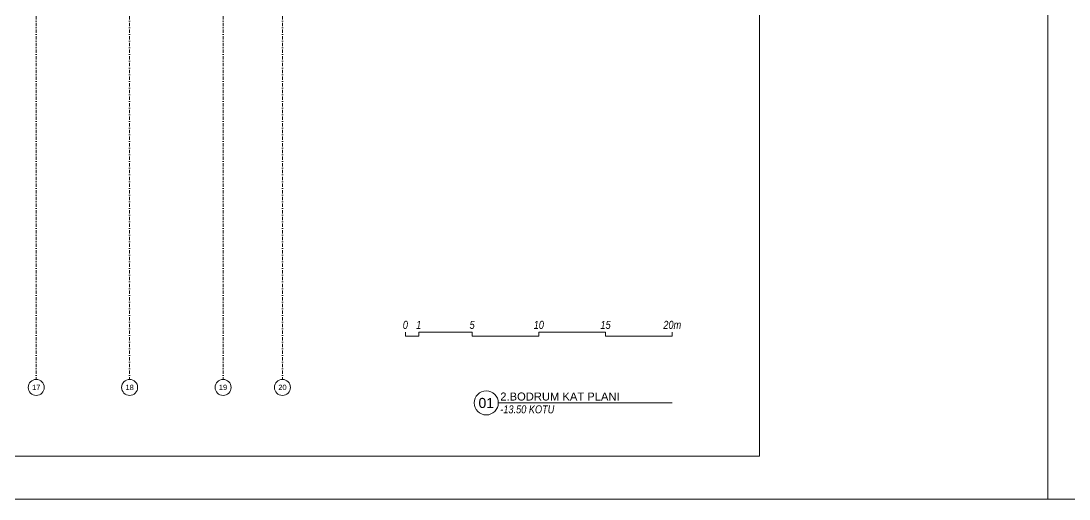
# Model space of a CAD drawing. Header units: metres. Extents: x -13316 to 152404, y -3899 to 30226.
# Drawn here: x 10786 to 18639, y -3899 to -317 of the extents above; entities that cross this region are included whole.
import ezdxf
from ezdxf.enums import TextEntityAlignment as Align

# ---------------------------------------------------------------- set-up
doc = ezdxf.new("R2010")
doc.units = ezdxf.units.M
doc.header["$LTSCALE"] = 100
doc.header["$MEASUREMENT"] = 0
doc.linetypes.add('DASHDOT2', pattern=[0.5, 0.25, -0.125, 0, -0.125])
doc.layers.get('0').update_dxf_attribs({"color": 9, "lineweight": 9})
for name, color, linetype, lineweight in [('03', 18, 'Continuous', 9), ('21', 9, 'Continuous', 9), ('24', 9, 'DASHDOT2', 9), ('40A', 9, 'Continuous', 9)]:
    doc.layers.add(name, color=color, linetype=linetype, lineweight=lineweight)
doc.styles.add('Arial', font='arial.ttf', dxfattribs={"height": 2.5})
doc.styles.add('MuuM_TEXT-ITALIC', font='ARIALNI.TTF')

# ---------------------------------------------------------------- blocks, each defined once
blk = doc.blocks.new('0_aks')
at = {"linetype": 'Continuous'}
blk.add_circle((0, 0), 3, dxfattribs=at)
at = {"style": 'Arial'}
blk.add_attdef('AKS', text='', height=2, dxfattribs=at).set_placement((0, 0), align=Align.MIDDLE_CENTER)
blk = doc.blocks.new('p-akslar_yeni')
at = {"layer": '24'}
for points in [[(16995, -8575), (16995, -11897.2)], [(17695, -8575), (17695, -11897.2)], [(18395, -8575), (18395, -11897.2)], [(18840, -8575), (18840, -11897.2)]]:
    blk.add_lwpolyline(points, dxfattribs=at)
at = {"layer": '21', "xscale": 20, "yscale": 20, "zscale": 20}
for p, values in [((16995, -11957.2), {'AKS': '17'}), ((17695, -11957.2), {'AKS': '18'}), ((18395, -11957.2), {'AKS': '19'}), ((18840, -11957.2), {'AKS': '20'})]:
    blk.add_blockref('0_aks', p, dxfattribs=at).add_auto_attribs(values)
blk = doc.blocks.new('0_drawinglabel')
blk.add_lwpolyline([(3, 0), (46.46, 0)])
blk.add_circle((0, 0), 3)
at = {"style": 'Arial'}
blk.add_attdef('CIZIMADI', text='', height=2, dxfattribs=at).set_placement((3.5, 0), align=Align.BOTTOM_LEFT)
blk.add_attdef('OLCEK', text='', height=2, dxfattribs=at).set_placement((46.46, 0), align=Align.BOTTOM_RIGHT)
blk.add_attdef('CIZIMNO', text='', height=2.5, dxfattribs=at).set_placement((0, 0), align=Align.MIDDLE)
at = {"style": 'MuuM_TEXT-ITALIC'}
blk.add_attdef('DRAWINGNAME', text='', height=2, dxfattribs=at).set_placement((3.5, -0.59), align=Align.TOP_LEFT)
blk.add_attdef('SCALE', text='', height=2, dxfattribs=at).set_placement((46.46, -0.59), align=Align.TOP_RIGHT)
blk = doc.blocks.new('0_graphicscale')
blk.add_lwpolyline([(0, 2.95), (0, 0), (10, 0), (10, 2.95), (50, 2.95), (50, 0), (100, 0), (100, 2.95), (150, 2.95), (150, 0), (200, 0), (200, 2.95)])
at = {"style": 'MuuM_TEXT-ITALIC'}
for s, p in [('0', (0, 8.49)), ('1', (10, 8.49)), ('5', (50, 8.49)), ('10', (100, 8.49)), ('15', (150, 8.49)), ('20m', (200, 8.49))]:
    blk.add_text(s, height=6, dxfattribs=at).set_placement(p, align=Align.MIDDLE_CENTER)

msp = doc.modelspace()

# ---------------------------------------------------------------- linework, layer by layer
at = {"layer": '40A'}
for points in [[(18479.28, -3898.56), (-9520.72, -3898.56), (-9520.72, 12921.44), (18479.28, 12921.44)], [(46479.28, -3898.56), (18479.28, -3898.56), (18479.28, 12921.44), (46479.28, 12921.44)], [(-9200.72, 12601.44), (16319.52, 12601.44), (16319.52, -3578.56), (-9200.72, -3578.56)]]:
    msp.add_lwpolyline(points, close=True, dxfattribs=at)

# ---------------------------------------------------------------- block references
at = {"layer": '03', "xscale": 10, "yscale": 10, "zscale": 10}
msp.add_blockref('0_graphicscale', (13666.18, -2678.56), dxfattribs=at)
at = {"layer": '21'}
ref = msp.add_blockref('0_drawinglabel', (14272.4, -3178.56), dxfattribs=dict(at, xscale=30, yscale=30, zscale=30))
ref.add_attrib('CIZIMNO', '01', dxfattribs={"layer": '0', "height": 75, "style": 'Arial'}).set_placement((14272.4, -3178.56), align=Align.MIDDLE)
ref.add_attrib('CIZIMADI', '2.BODRUM KAT PLANI', dxfattribs={"layer": '0', "height": 60, "style": 'Arial'}).set_placement((14377.4, -3178.56), align=Align.BOTTOM_LEFT)
ref.add_attrib('DRAWINGNAME', '-13.50 KOTU', dxfattribs={"layer": '0', "height": 60, "style": 'MuuM_TEXT-ITALIC'}).set_placement((14377.4, -3196.32), align=Align.TOP_LEFT)
at = {"layer": '24'}
msp.add_blockref('p-akslar_yeni', (-6095, 8895), dxfattribs=at)

doc.saveas('drawing.dxf')
